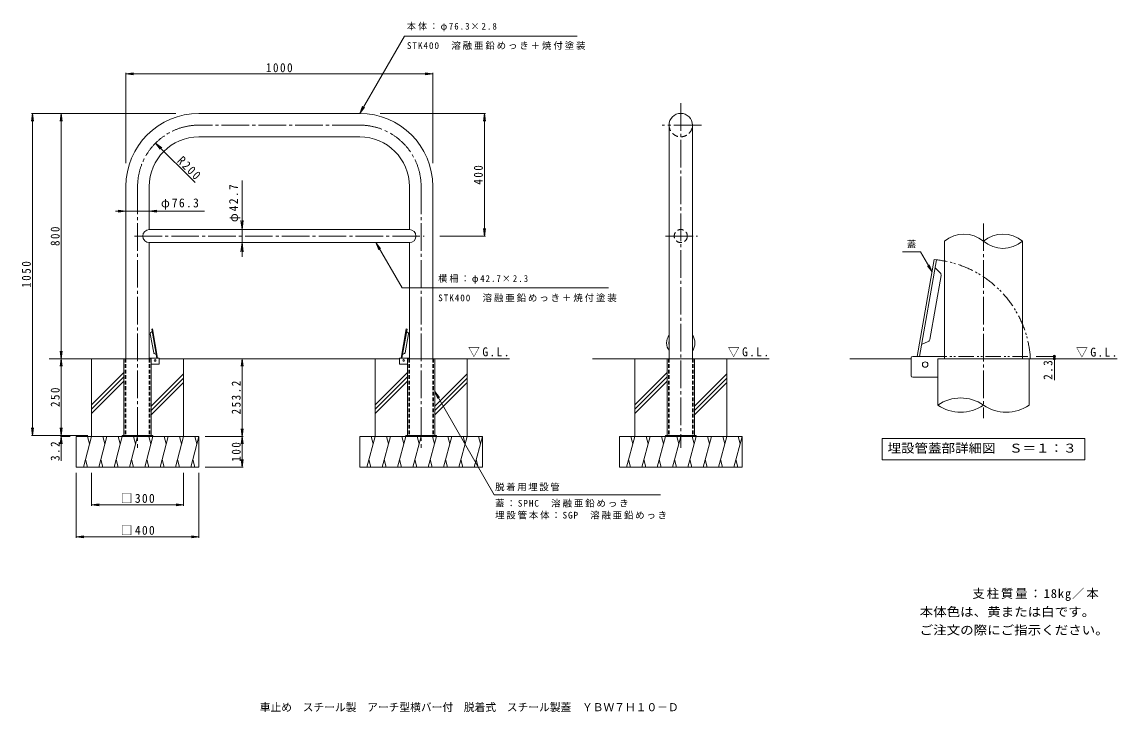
# Model space of a CAD drawing. Units: millimetres, scale not verified, with parts at other scales. Extents: x -1733 to 1836, y -1361 to 889.
import ezdxf
from ezdxf.enums import TextEntityAlignment as Align

# ---------------------------------------------------------------- set-up
doc = ezdxf.new("R2010")
doc.units = ezdxf.units.MM
doc.header["$LTSCALE"] = 10
doc.header["$PDMODE"] = 32
doc.header["$PDSIZE"] = 8
for name, pattern in [('CHAIN2', [12, 9, -1, 1, -1]), ('DASHED1', [1.8, 1.2, -0.6]), ('DASHED2', [3, 2, -1]), ('DOUBLE_CHAIN1', [8.8, 5, -1, 0.6, -0.6, 0.6, -1])]:
    doc.linetypes.add(name, pattern=pattern)
for name, color, linetype, lineweight in [('B-0_通り芯', 4, 'Continuous', 9), ('B-1_躯体', 3, 'Continuous', 9), ('B-2_仕上', 3, 'Continuous', 9), ('B-4_文字', 7, 'Continuous', 9), ('B-5_建具', 7, 'Continuous', 9), ('B-E_見え係り', 6, 'Continuous', 5), ('C-0_通り芯', 4, 'Continuous', 9), ('C-1_躯体', 7, 'Continuous', 9), ('C-2_仕上', 3, 'Continuous', 9), ('C-3_寸法', 3, 'DASHED1', 9), ('C-4_文字', 7, 'Continuous', 9), ('C-5_建具', 7, 'Continuous', 9), ('C-E_見え係り', 6, 'Continuous', 5)]:
    doc.layers.add(name, color=color, linetype=linetype, lineweight=lineweight)
doc.layers.add('F-5_F-5ﾚｲﾔ', color=2, linetype='Continuous')
doc.layers.add('F-F_F-Fﾚｲﾔ', color=2, linetype='Continuous')
doc.styles.add('ＭＳ ゴシック', font='')
doc.styles.get('ＭＳ ゴシック').set_extended_font_data('MS Gothic')

msp = doc.modelspace()

# ---------------------------------------------------------------- linework, layer by layer
at = {"layer": 'B-0_通り芯', "color": 7, "linetype": 'CHAIN2'}
msp.add_line((1400.55, 232.37), (1400.55, -402.95), dxfattribs=at)
at = {"layer": 'B-0_通り芯'}
for p, q in [((1240.26, 114.59), (1184.55, -201.39)), ((1247.81, 113.26), (1192.33, -201.39)), ((1259.76, 71.18), (1243.3, 87.64)), ((1262.54, 62.37), (1225.8, -145.97)), ((1220.18, -153.3), (1199.08, -163.14)), ((1549.05, -209.06), (1252.05, -209.06)), ((1252.05, -360.38), (1252.05, -209.06)), ((1256.24, -209.06), (1531.77, -209.06)), ((1549.05, -209.06), (1549.05, -360.38))]:
    msp.add_line(p, q, dxfattribs=at)
at = {"layer": 'B-0_通り芯', "linetype": 'DOUBLE_CHAIN1'}
for p, q in [((1231.56, -201.31), (1552.41, -201.31)), ((1551.54, -209.06), (1313.84, -209.06)), ((1552.41, -201.31), (1552.41, -208.98))]:
    msp.add_line(p, q, dxfattribs=at)
at = {"layer": 'B-0_通り芯'}
msp.add_lwpolyline([(1247.81, 113.26), (1246.51, 113.49), (1240.26, 114.59)], dxfattribs=at)
msp.add_circle((1210.55, -228.05), 9, dxfattribs=at)
at = {"layer": 'B-0_通り芯', "linetype": 'DOUBLE_CHAIN1'}
msp.add_arc((1210.55, -228.05), 343.43, 4.46613, 83.76899, dxfattribs=at)
at = {"layer": 'B-0_通り芯'}
for centre, radius, start, end in [((1252.69, 64.11), 10, 350, 45), ((1215.95, -144.24), 10, 295, 350), ((1326.3, -466.43), 129.46, 55.00314, 124.99686), ((1326.3, -254.33), 129.46, 235.00314, 304.99686), ((1474.8, -254.33), 129.46, 235.00314, 304.99686)]:
    msp.add_arc(centre, radius, start, end, dxfattribs=at)
at = {"layer": 'B-1_躯体'}
for p, q in [((1165.05, -264.72), (1165.05, -206.39)), ((1170.05, -201.39), (1273.38, -201.39)), ((1170.05, -269.72), (1252.05, -269.72))]:
    msp.add_line(p, q, dxfattribs=at)
for centre, start, end in [((1170.05, -206.39), 90, 180), ((1170.05, -264.72), 180, 270)]:
    msp.add_arc(centre, 5, start, end, dxfattribs=at)
at = {"layer": 'B-2_仕上'}
for p, q in [((1273.38, 174.26), (1273.38, -209.06)), ((1527.72, 174.26), (1527.72, -209.06))]:
    msp.add_line(p, q, dxfattribs=at)
for centre, start, end in [((1336.97, 99.29), 49.69653, 130.30347), ((1464.13, 99.29), 49.69653, 130.30347), ((1464.13, 249.22), 229.69653, 310.30347)]:
    msp.add_arc(centre, 98.3, start, end, dxfattribs=at)
at = {"layer": 'B-4_文字'}
for p, q in [((1634.83, -201.39), (1571.88, -201.39)), ((1634.83, -209.06), (1571.88, -209.06)), ((1631.83, -201.39), (1631.83, -279.19))]:
    msp.add_line(p, q, dxfattribs=at)
for p in [(1631.83, -201.39), (1631.83, -209.06)]:
    msp.add_point(p, dxfattribs=at)
at = {"layer": 'B-5_建具'}
for p, q in [((1195.32, 139.79), (1136.52, 139.79)), ((1195.32, 139.79), (1233.15, 74.27)), ((1217.94, 94.1), (1233.15, 74.27)), ((1223.59, 97.36), (1233.15, 74.27)), ((1070.05, -469.11), (1731.05, -469.11)), ((1070.05, -469.11), (1070.05, -539.11)), ((1731.05, -469.11), (1731.05, -539.11)), ((1070.05, -539.11), (1731.05, -539.11))]:
    msp.add_line(p, q, dxfattribs=at)
at = {"layer": 'B-E_見え係り'}
for p, q in [((965.05, -209.06), (1165.05, -209.06)), ((1527.72, -209.06), (1836.05, -209.06))]:
    msp.add_line(p, q, dxfattribs=at)
at = {"layer": 'C-0_通り芯', "color": 7, "linetype": 'CHAIN2'}
for p, q in [((414.31, 624.67), (414.31, -499.7)), ((-631.86, 552.79), (-1155.56, 552.79)), ((481.65, 552.79), (354.13, 552.79)), ((-1355.56, 352.79), (-1355.56, -499.7)), ((-431.86, 352.79), (-431.86, -499.7)), ((-1365.56, 190.94), (-421.86, 190.94)), ((364.2, 190.94), (468.3, 190.94))]:
    msp.add_line(p, q, dxfattribs=at)
at = {"layer": 'C-0_通り芯'}
for p, q in [((-1303.14, -190.13), (-1314.16, -127.63)), ((-1313.32, -124.99), (-1308.39, -120.05)), ((-1309.74, -112.37), (-1293.1, -206.76)), ((-1307.48, -111.97), (-1290.76, -206.76)), ((-479.95, -111.97), (-496.66, -206.76)), ((-477.68, -112.37), (-494.33, -206.76)), ((-484.29, -190.13), (-473.27, -127.63)), ((-474.1, -124.99), (-479.04, -120.05)), ((-1311.01, -209.06), (-1400.11, -209.06)), ((-1400.11, -459.06), (-1400.11, -209.06)), ((-1311.01, -459.06), (-1311.01, -209.06)), ((-1301.45, -192.33), (-1295.12, -195.28)), ((-485.97, -192.33), (-492.3, -195.28)), ((-387.31, -209.06), (-476.41, -209.06)), ((-476.41, -459.06), (-476.41, -209.06)), ((-387.31, -459.06), (-387.31, -209.06)), ((458.86, -209.06), (369.76, -209.06)), ((369.76, -459.06), (369.76, -209.06)), ((458.86, -459.06), (458.86, -209.06))]:
    msp.add_line(p, q, dxfattribs=at)
at = {"layer": 'C-0_通り芯', "linetype": 'DASHED1'}
for p, q in [((-1395.91, -209.06), (-1395.91, -459.06)), ((-1315.21, -209.06), (-1315.21, -459.06)), ((-472.21, -209.06), (-472.21, -459.06)), ((-391.51, -209.06), (-391.51, -459.06)), ((373.96, -209.06), (373.96, -459.06)), ((454.66, -209.06), (454.66, -459.06))]:
    msp.add_line(p, q, dxfattribs=at)
at = {"layer": 'C-0_通り芯'}
for points in [[(-1309.74, -112.37), (-1309.35, -112.3), (-1307.48, -111.97)], [(-477.68, -112.37), (-478.08, -112.3), (-479.95, -111.97)]]:
    msp.add_lwpolyline(points, dxfattribs=at)
for centre in [(-1298.56, -214.76), (-488.86, -214.76)]:
    msp.add_circle(centre, 2.7, dxfattribs=at)
at = {"layer": 'C-0_通り芯', "color": 7, "linetype": 'CHAIN2'}
for centre, start, end in [((-1155.56, 352.79), 90, 180), ((-631.86, 352.79), 0, 90)]:
    msp.add_arc(centre, 200, start, end, dxfattribs=at)
at = {"layer": 'C-0_通り芯'}
for centre, radius, start, end in [((-1311.2, -127.11), 3, 135, 190), ((-476.22, -127.11), 3, 350, 45), ((414.31, -157.67), 46, 146.03153, 213.85669), ((414.31, -157.67), 46, 326.03219, 33.96781), ((414.31, -157.67), 38.6, 171.24327, 188.75673), ((414.31, -157.67), 38.6, 351.24617, 8.75383), ((-1300.18, -189.61), 3, 190, 245), ((-487.24, -189.61), 3, 295, 350)]:
    msp.add_arc(centre, radius, start, end, dxfattribs=at)
at = {"layer": 'C-1_躯体', "color": 3}
for p, q in [((-1286.41, -206.76), (-1317.41, -206.76)), ((-1284.91, -225.76), (-1284.91, -208.26)), ((-502.51, -225.76), (-502.51, -208.26)), ((-501.01, -206.76), (-470.01, -206.76)), ((-1286.41, -227.26), (-1311.01, -227.26)), ((-501.01, -227.26), (-476.41, -227.26))]:
    msp.add_line(p, q, dxfattribs=at)
at = {"layer": 'C-1_躯体'}
for p, q in [((-1305.56, -459.06), (-1405.56, -459.06)), ((-1405.56, -459.06), (-1405.56, -462.26)), ((-1368.06, -459.06), (-1368.06, -462.26)), ((-1343.06, -459.06), (-1343.06, -462.26)), ((-1305.56, -459.06), (-1305.56, -462.26)), ((-381.86, -459.06), (-481.86, -459.06)), ((-481.86, -459.06), (-481.86, -462.26)), ((-444.36, -459.06), (-444.36, -462.26)), ((-419.36, -459.06), (-419.36, -462.26)), ((-381.86, -459.06), (-381.86, -462.26)), ((464.31, -459.06), (364.31, -459.06)), ((364.31, -459.06), (364.31, -462.26)), ((401.81, -459.06), (401.81, -462.26)), ((426.81, -459.06), (426.81, -462.26)), ((464.31, -459.06), (464.31, -462.26))]:
    msp.add_line(p, q, dxfattribs=at)
at = {"layer": 'C-1_躯体', "color": 3}
for centre, start, end in [((-1286.41, -208.26), 0, 90), ((-501.01, -208.26), 90, 180), ((-1286.41, -225.76), 270, 0), ((-501.01, -225.76), 180, 270)]:
    msp.add_arc(centre, 1.5, start, end, dxfattribs=at)
at = {"layer": 'C-2_仕上'}
for p, q in [((-1155.56, 590.94), (-631.86, 590.94)), ((376.16, 552.79), (376.16, -209.06)), ((452.46, 552.79), (452.46, -209.06)), ((-1155.56, 514.64), (-631.86, 514.64)), ((-1393.71, 352.79), (-1393.71, -209.06)), ((-1317.41, 352.79), (-1317.41, 212.29)), ((-470.01, 352.79), (-470.01, 212.29)), ((-393.71, 352.79), (-393.71, -209.06)), ((-1317.41, 212.29), (-470.01, 212.29)), ((-1317.41, 169.59), (-1317.41, -209.06)), ((-1317.41, 169.59), (-470.01, 169.59)), ((-470.01, 169.59), (-470.01, -209.06))]:
    msp.add_line(p, q, dxfattribs=at)
at = {"layer": 'C-2_仕上', "linetype": 'DASHED2'}
msp.add_circle((414.31, 190.94), 21.35, dxfattribs=at)
at = {"layer": 'C-2_仕上'}
for centre, radius, start, end in [((-1155.56, 352.79), 238.15, 90, 180), ((-631.86, 352.79), 238.15, 0, 90), ((414.31, 552.79), 38.15, 0, 180), ((-1155.56, 352.79), 161.85, 90, 180), ((-631.86, 352.79), 161.85, 0, 90), ((-1317.41, 190.94), 21.35, 90, 270), ((-470.01, 190.94), 21.35, 270, 90)]:
    msp.add_arc(centre, radius, start, end, dxfattribs=at)
at = {"layer": 'C-2_仕上', "linetype": 'DASHED2'}
msp.add_arc((414.31, 552.79), 38.15, 180.14683, 0, dxfattribs=at)
at = {"layer": 'C-3_寸法'}
for p, q in [((-1393.71, -209.06), (-1393.71, -459.06)), ((-1317.41, -209.06), (-1317.41, -459.06)), ((-470.01, -209.06), (-470.01, -459.06)), ((-393.71, -209.06), (-393.71, -459.06)), ((376.16, -209.06), (376.16, -459.06)), ((452.46, -209.06), (452.46, -459.06))]:
    msp.add_line(p, q, dxfattribs=at)
at = {"layer": 'C-4_文字'}
for p, q in [((-1393.71, 720.01), (-1368.93, 723.27)), ((-1393.71, 723.01), (-1393.71, 429)), ((-1393.71, 720.01), (-1368.93, 716.75)), ((-1393.71, 720.01), (-393.71, 720.01)), ((-393.71, 720.01), (-418.5, 723.27)), ((-393.71, 720.01), (-418.5, 716.75)), ((-393.71, 723.01), (-393.71, 429)), ((-1698.15, 590.94), (-1701.42, 566.15)), ((-1701.15, 590.94), (-1230.96, 590.94)), ((-1698.15, -459.06), (-1698.15, 590.94)), ((-1698.15, 590.94), (-1694.89, 566.15)), ((-1604.26, 590.94), (-1607.52, 566.15)), ((-1604.26, -209.06), (-1604.26, 590.94)), ((-1604.26, 590.94), (-1601, 566.15)), ((-222.45, 590.94), (-565.56, 590.94)), ((-225.45, 590.94), (-228.72, 566.15)), ((-225.45, 190.94), (-225.45, 590.94)), ((-225.45, 590.94), (-222.19, 566.15)), ((-1168.46, 365.54), (-1297.01, 494.18)), ((-1015.35, 371.86), (-1015.35, 123.65)), ((-1393.71, 272.11), (-1427.4, 272.11)), ((-1393.71, 272.11), (-1418.5, 275.38)), ((-1393.71, 272.11), (-1418.5, 268.85)), ((-1317.41, 272.11), (-1393.71, 272.11)), ((-1317.41, 272.11), (-1292.63, 275.38)), ((-1317.41, 272.11), (-1292.63, 268.85)), ((-1317.41, 272.11), (-1138.13, 272.11)), ((-1015.35, 212.29), (-1019.27, 242.03)), ((-1015.35, 212.29), (-1011.44, 242.03)), ((-225.45, 190.94), (-228.72, 215.72)), ((-225.45, 190.94), (-222.19, 215.72)), ((-1015.35, 212.29), (-1012.35, 212.29)), ((-222.45, 190.94), (-370.92, 190.94)), ((-1015.35, 169.59), (-1019.27, 139.85)), ((-1015.35, 169.59), (-1012.35, 169.59)), ((-1015.35, 169.59), (-1011.44, 139.85)), ((-1604.26, -209.06), (-1607.52, -184.27)), ((-1604.26, -209.06), (-1607.52, -233.85)), ((-1604.26, -209.06), (-1601, -184.27)), ((-1604.26, -459.06), (-1604.26, -209.06)), ((-1604.26, -209.06), (-1601, -233.85)), ((-1014.43, -209.06), (-1017.69, -233.85)), ((-1014.43, -209.06), (-1011.17, -233.85)), ((-1014.43, -462.26), (-1014.43, -209.06)), ((-1698.15, -459.06), (-1701.42, -434.27)), ((-1701.15, -459.06), (-1517.78, -459.06)), ((-1698.15, -459.06), (-1694.89, -434.27)), ((-1604.26, -459.06), (-1607.52, -434.27)), ((-1604.26, -462.26), (-1607.52, -487.05)), ((-1607.26, -462.26), (-1575.56, -462.26)), ((-1604.26, -459.06), (-1601, -434.27)), ((-1604.26, -462.26), (-1604.26, -459.06)), ((-1604.26, -462.26), (-1601, -487.05)), ((-1604.26, -462.26), (-1604.26, -542.49)), ((-1011.43, -462.26), (-1135.56, -462.26)), ((-1014.43, -462.26), (-1017.69, -437.47)), ((-1014.43, -462.26), (-1017.69, -487.05)), ((-1014.43, -462.26), (-1011.17, -437.47)), ((-1014.43, -562.26), (-1014.43, -462.26)), ((-1014.43, -462.26), (-1011.17, -487.05)), ((-1011.43, -562.26), (-1135.56, -562.26)), ((-1014.43, -562.26), (-1017.69, -537.47)), ((-1014.43, -562.26), (-1011.17, -537.47)), ((-1555.56, -792.86), (-1555.56, -580.76)), ((-1505.56, -688.75), (-1505.56, -580.76)), ((-1205.56, -688.75), (-1205.56, -580.76)), ((-1155.56, -792.86), (-1155.56, -580.76)), ((-1505.56, -685.75), (-1480.78, -682.49)), ((-1505.56, -685.75), (-1205.56, -685.75)), ((-1505.56, -685.75), (-1480.78, -689.01)), ((-1205.56, -685.75), (-1230.35, -682.49)), ((-1205.56, -685.75), (-1230.35, -689.01)), ((-1555.56, -789.86), (-1530.78, -786.6)), ((-1555.56, -789.86), (-1155.56, -789.86)), ((-1555.56, -789.86), (-1530.78, -793.13)), ((-1155.56, -789.86), (-1180.35, -786.6)), ((-1155.56, -789.86), (-1180.35, -793.13))]:
    msp.add_line(p, q, dxfattribs=at)
at = {"layer": 'C-5_建具'}
for p, q in [((-631.86, 590.94), (-486.42, 842.86)), ((-486.42, 842.86), (76.95, 842.87)), ((-631.86, 590.94), (-622.3, 614.04)), ((-631.86, 590.94), (-616.64, 610.77)), ((-1297.01, 494.18), (-1277.18, 478.95)), ((-1297.01, 494.18), (-1281.8, 474.34)), ((-579.33, 169.59), (-569.77, 146.49)), ((-579.33, 169.59), (-564.12, 149.75)), ((-579.33, 169.59), (-493.84, 22.44)), ((178.91, 22.44), (-493.84, 22.44)), ((-387.31, -316.15), (-194.24, -652.96)), ((-387.31, -316.15), (-377.74, -339.25)), ((-387.31, -316.15), (-372.09, -335.99)), ((348.5, -652.96), (-194.24, -652.96))]:
    msp.add_line(p, q, dxfattribs=at)
at = {"layer": 'C-E_見え係り'}
for p, q in [((-1400.96, -209.06), (-1643.71, -209.06)), ((-1505.56, -462.26), (-1505.56, -209.06)), ((-1284.91, -209.06), (-502.51, -209.06)), ((-1205.56, -462.26), (-1205.56, -209.06)), ((-581.86, -462.26), (-581.86, -209.06)), ((-393.71, -209.06), (-143.71, -209.06)), ((-281.86, -462.26), (-281.86, -209.06)), ((126.16, -209.06), (376.16, -209.06)), ((264.31, -462.26), (264.31, -209.06)), ((452.46, -209.06), (702.46, -209.06)), ((564.31, -462.26), (564.31, -209.06)), ((-1400.11, -253.8), (-1505.56, -359.25)), ((-1400.11, -267.94), (-1505.56, -373.39)), ((-1400.11, -282.09), (-1505.56, -387.54)), ((-1205.56, -258.13), (-1311.01, -363.58)), ((-1205.56, -272.28), (-1311.01, -377.73)), ((-476.41, -253.8), (-581.86, -359.25)), ((-476.41, -267.94), (-581.86, -373.39)), ((-476.41, -282.09), (-581.86, -387.54)), ((-281.86, -258.13), (-387.31, -363.58)), ((-281.86, -272.28), (-387.31, -377.73)), ((369.76, -253.8), (264.31, -359.25)), ((369.76, -267.94), (264.31, -373.39)), ((369.76, -282.09), (264.31, -387.54)), ((564.31, -258.13), (458.86, -363.58)), ((564.31, -272.28), (458.86, -377.73)), ((-1205.56, -286.42), (-1311.01, -391.87)), ((-281.86, -286.42), (-387.31, -391.87)), ((564.31, -286.42), (458.86, -391.87)), ((-1555.56, -462.26), (-1155.56, -462.26)), ((-1555.56, -562.26), (-1555.56, -462.26)), ((-1505.56, -462.26), (-1532.36, -562.26)), ((-1518.61, -462.26), (-1512.09, -486.61)), ((-1455.56, -462.26), (-1482.36, -562.26)), ((-1468.61, -462.26), (-1462.09, -486.61)), ((-1405.56, -462.26), (-1432.36, -562.26)), ((-1418.61, -462.26), (-1412.09, -486.61)), ((-1355.56, -462.26), (-1382.36, -562.26)), ((-1368.61, -462.26), (-1362.09, -486.61)), ((-1305.56, -462.26), (-1332.36, -562.26)), ((-1318.61, -462.26), (-1312.09, -486.61)), ((-1255.56, -462.26), (-1282.36, -562.26)), ((-1268.61, -462.26), (-1262.09, -486.61)), ((-1205.56, -462.26), (-1232.36, -562.26)), ((-1218.61, -462.26), (-1212.09, -486.61)), ((-1155.56, -462.26), (-1182.36, -562.26)), ((-1168.61, -462.26), (-1162.09, -486.61)), ((-1155.56, -562.26), (-1155.56, -462.26)), ((-631.86, -462.26), (-231.86, -462.26)), ((-631.86, -562.26), (-631.86, -462.26)), ((-581.86, -462.26), (-608.66, -562.26)), ((-594.91, -462.26), (-588.39, -486.61)), ((-531.86, -462.26), (-558.66, -562.26)), ((-544.91, -462.26), (-538.39, -486.61)), ((-481.86, -462.26), (-508.66, -562.26)), ((-494.91, -462.26), (-488.39, -486.61)), ((-431.86, -462.26), (-458.66, -562.26)), ((-444.91, -462.26), (-438.39, -486.61)), ((-381.86, -462.26), (-408.66, -562.26)), ((-394.91, -462.26), (-388.39, -486.61)), ((-331.86, -462.26), (-358.66, -562.26)), ((-344.91, -462.26), (-338.39, -486.61)), ((-281.86, -462.26), (-308.66, -562.26)), ((-294.91, -462.26), (-288.39, -486.61)), ((-231.86, -462.26), (-258.66, -562.26)), ((-244.91, -462.26), (-238.39, -486.61)), ((-231.86, -562.26), (-231.86, -462.26)), ((214.31, -462.26), (614.31, -462.26)), ((214.31, -562.26), (214.31, -462.26)), ((264.31, -462.26), (237.51, -562.26)), ((251.26, -462.26), (257.78, -486.61)), ((314.31, -462.26), (287.51, -562.26)), ((301.26, -462.26), (307.78, -486.61)), ((364.31, -462.26), (337.51, -562.26)), ((351.26, -462.26), (357.78, -486.61)), ((414.31, -462.26), (387.51, -562.26)), ((401.26, -462.26), (407.78, -486.61)), ((464.31, -462.26), (437.51, -562.26)), ((451.26, -462.26), (457.78, -486.61)), ((514.31, -462.26), (487.51, -562.26)), ((501.26, -462.26), (507.78, -486.61)), ((564.31, -462.26), (537.51, -562.26)), ((551.26, -462.26), (557.78, -486.61)), ((614.31, -462.26), (587.51, -562.26)), ((601.26, -462.26), (607.78, -486.61)), ((614.31, -562.26), (614.31, -462.26)), ((-1555.56, -562.26), (-1155.56, -562.26)), ((-1519.31, -562.26), (-1525.83, -537.91)), ((-1469.31, -562.26), (-1475.83, -537.91)), ((-1419.31, -562.26), (-1425.83, -537.91)), ((-1369.31, -562.26), (-1375.83, -537.91)), ((-1319.31, -562.26), (-1325.83, -537.91)), ((-1269.31, -562.26), (-1275.83, -537.91)), ((-1219.31, -562.26), (-1225.83, -537.91)), ((-1169.31, -562.26), (-1175.83, -537.91)), ((-631.86, -562.26), (-231.86, -562.26)), ((-595.61, -562.26), (-602.13, -537.91)), ((-545.61, -562.26), (-552.13, -537.91)), ((-495.61, -562.26), (-502.13, -537.91)), ((-445.61, -562.26), (-452.13, -537.91)), ((-395.61, -562.26), (-402.13, -537.91)), ((-345.61, -562.26), (-352.13, -537.91)), ((-295.61, -562.26), (-302.13, -537.91)), ((-245.61, -562.26), (-252.13, -537.91)), ((214.31, -562.26), (614.31, -562.26)), ((250.56, -562.26), (244.04, -537.91)), ((300.56, -562.26), (294.04, -537.91)), ((350.56, -562.26), (344.04, -537.91)), ((400.56, -562.26), (394.04, -537.91)), ((450.56, -562.26), (444.04, -537.91)), ((500.56, -562.26), (494.04, -537.91)), ((550.56, -562.26), (544.04, -537.91)), ((600.56, -562.26), (594.04, -537.91))]:
    msp.add_line(p, q, dxfattribs=at)

# ---------------------------------------------------------------- texts
at = {"layer": 'B-4_文字', "color": 2, "insert": (1702.38, -204.93), "char_height": 29.33, "attachment_point": 7, "style": 'ＭＳ ゴシック'}
msp.add_mtext('\\T1.22;\\W0.95;▽G.L.', dxfattribs=at)
at = {"layer": 'B-4_文字', "color": 2, "insert": (1625.83, -277.57), "char_height": 29.33, "attachment_point": 7, "rotation": 90, "style": 'ＭＳ ゴシック'}
msp.add_mtext('\\T1.27;\\W0.9;2.3', dxfattribs=at)
at = {"layer": 'B-5_建具', "style": 'ＭＳ ゴシック'}
msp.add_text('蓋', height=21.99, dxfattribs=at).set_placement((1150.92, 146.45), align=Align.BOTTOM_LEFT)
at = {"layer": 'B-5_建具', "color": 2, "style": 'ＭＳ ゴシック', "width": 1.1}
msp.add_text('埋設管蓋部詳細図\u3000Ｓ＝１：３', height=29.33, dxfattribs=at).set_placement((1088.05, -524.11), align=Align.BOTTOM_LEFT)
at = {"layer": 'C-4_文字', "color": 2, "char_height": 29.33, "attachment_point": 7, "style": 'ＭＳ ゴシック'}
for s, insert in [('\\T1.28;\\W0.9;1000', (-937.46, 725.01)), ('\\T1.22;\\W0.95;φ76.3', (-1279.38, 276.57)), ('\\T1.21;\\W0.95;□300', (-1410.56, -679.75)), ('\\T1.21;\\W0.95;□400', (-1410.56, -783.86))]:
    msp.add_mtext(s, dxfattribs=dict(at, insert=insert))
for s, insert, rotation in [('\\T1.28;\\W0.9;R200', (-1229.27, 433.38), 315), ('\\T1.27;\\W0.9;400', (-230.45, 358.44), 90), ('\\T1.22;\\W0.95;φ42.7', (-1020.35, 236.49), 90), ('\\T1.27;\\W0.9;800', (-1609.26, 158.44), 90), ('\\T1.28;\\W0.9;1050', (-1703.15, 22.19), 90), ('\\T1.28;\\W0.9;253.2', (-1019.43, -390.66), 90), ('\\T1.27;\\W0.9;250', (-1609.26, -366.56), 90), ('\\T1.27;\\W0.9;3.2', (-1609.26, -542.26), 90), ('\\T1.27;\\W0.9;100', (-1019.43, -544.76), 90)]:
    msp.add_mtext(s, dxfattribs=dict(at, insert=insert, rotation=rotation))
at = {"layer": 'C-5_建具', "char_height": 21.99, "attachment_point": 7, "style": 'ＭＳ ゴシック'}
for s, insert in [('\\T1.25;\\W0.95;本体：φ76.3×2.8', (-478.05, 858.26)), ('\\T1.2;STK400\u3000溶融亜鉛めっき＋焼付塗装', (-478.05, 798.52)), ('\\T1.25;\\W0.95;横柵：φ42.7×2.3', (-376.09, 35.59)), ('\\T1.2;STK400\u3000溶融亜鉛めっき＋焼付塗装', (-376.09, -24.16)), ('\\T1.17;脱着用埋設管', (-190.68, -641.1)), ('\\T1.2;蓋：SPHC\u3000溶融亜鉛めっき', (-190.68, -694.05)), ('\\T1.19;埋設管本体：SGP\u3000溶融亜鉛めっき', (-190.68, -732.77))]:
    msp.add_mtext(s, dxfattribs=dict(at, insert=insert))
at = {"layer": 'C-5_建具', "color": 2, "char_height": 29.33, "attachment_point": 7, "style": 'ＭＳ ゴシック'}
for insert in [(-278.58, -203.84), (567.59, -203.84)]:
    msp.add_mtext('\\T1.22;\\W0.95;▽G.L.', dxfattribs=dict(at, insert=insert))
at = {"layer": 'F-5_F-5ﾚｲﾔ', "style": 'ＭＳ ゴシック', "width": 1.1}
for s, p in [('本体色は、黄または白です。', (1192.64, -1057.84)), ('ご注文の際にご指示ください。', (1192.64, -1117.31))]:
    msp.add_text(s, height=29.33, dxfattribs=at).set_placement(p, align=Align.BOTTOM_LEFT)
at = {"layer": 'F-5_F-5ﾚｲﾔ', "insert": (1364.84, -999.01), "char_height": 29.33, "attachment_point": 7, "style": 'ＭＳ ゴシック'}
msp.add_mtext('\\T1.16;支柱質量：18kg／本', dxfattribs=at)
at = {"layer": 'F-F_F-Fﾚｲﾔ', "style": 'ＭＳ ゴシック'}
msp.add_text('車止め\u3000スチール製\u3000アーチ型横バー付\u3000脱着式\u3000スチール製蓋\u3000ＹＢＷ７Ｈ１０－Ｄ', height=25.66, dxfattribs=at).set_placement((-957.5, -1366.25), align=Align.BOTTOM_LEFT)

doc.saveas('drawing.dxf')
